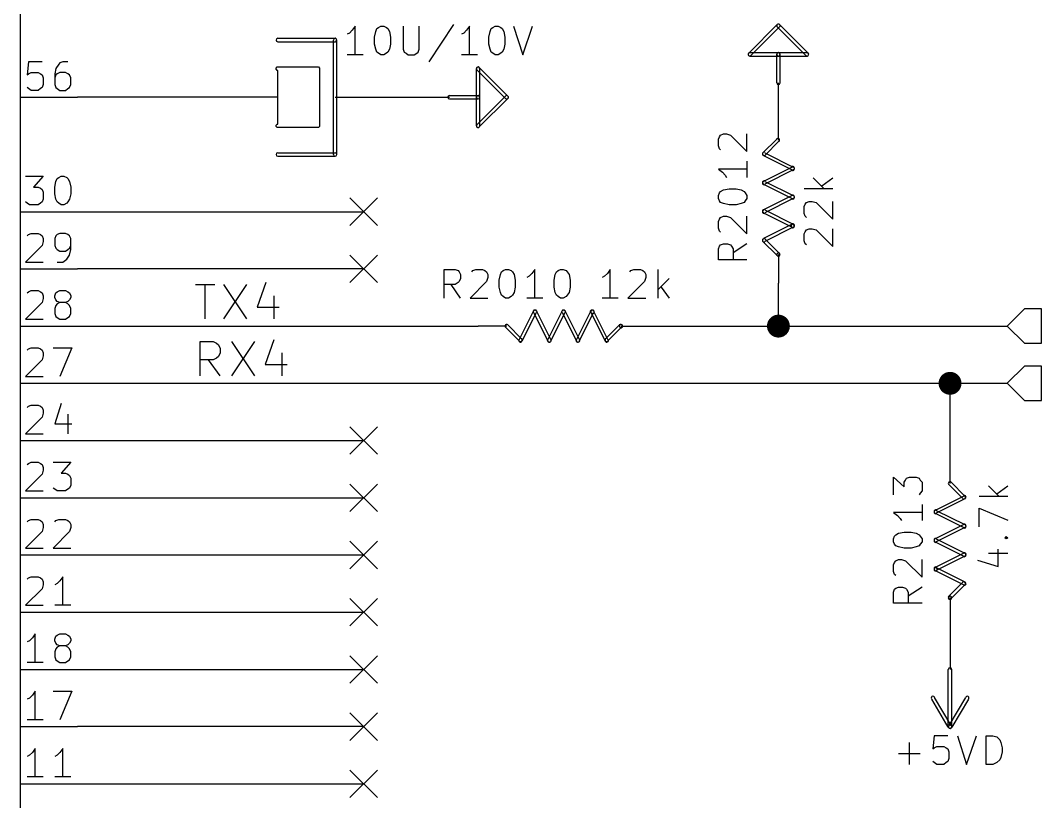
# Model space of a CAD drawing. Extents: x 10 to 287, y -200 to -10.
# Drawn here: x 148.59 to 193.93, y -76.99 to -42.31 of the extents above; entities that cross this region are included whole.
import ezdxf

# ---------------------------------------------------------------- set-up
doc = ezdxf.new("R2010")
doc.units = 0
doc.header["$MEASUREMENT"] = 0
doc.layers.add('BLACK', color=7, linetype='CONTINUOUS')

msp = doc.modelspace()

# ---------------------------------------------------------------- linework, layer by layer
at = {"layer": 'Black'}
for p, q in [((159.487, -53.9496), (159.106, -55.0418)), ((156.362, -54.0258), (157.226, -54.0258)), ((156.794, -55.5498), (156.794, -54.0258)), ((157.607, -54.0258), (158.623, -55.5498)), ((158.623, -54.0258), (157.607, -55.5498)), ((159.842, -54.5338), (159.842, -55.5498)), ((159.106, -55.0418), (160.071, -55.0418)), ((156.566, -58.0898), (156.566, -56.5658)), ((156.566, -56.5658), (157.15, -56.5658)), ((157.15, -56.5658), (157.302, -56.642)), ((157.302, -56.642), (157.378, -56.7182)), ((157.963, -56.5658), (158.979, -58.0898)), ((158.979, -56.5658), (157.963, -58.0898)), ((159.842, -56.4896), (159.461, -57.5818)), ((157.378, -56.7182), (157.455, -56.8706)), ((157.455, -57.0738), (157.378, -57.2262)), ((157.455, -56.8706), (157.455, -57.0738)), ((160.198, -57.0738), (160.198, -58.0898)), ((157.15, -57.3786), (156.566, -57.3786)), ((157.455, -58.0898), (156.947, -57.3786)), ((157.302, -57.3024), (157.15, -57.3786)), ((157.378, -57.2262), (157.302, -57.3024)), ((159.461, -57.5818), (160.426, -57.5818))]:
    msp.add_line(p, q, dxfattribs=at)
at = {"layer": 'Blue 2'}
for p, q in [((163.22, -50.1904), (164.44, -51.4096)), ((164.44, -50.1904), (163.22, -51.4096)), ((163.22, -52.7304), (164.44, -53.9496)), ((164.44, -52.7304), (163.22, -53.9496)), ((163.22, -60.3504), (164.44, -61.5696)), ((164.44, -60.3504), (163.22, -61.5696)), ((163.22, -62.8904), (164.44, -64.1096)), ((164.44, -62.8904), (163.22, -64.1096)), ((163.22, -65.4304), (164.44, -66.6496)), ((164.44, -65.4304), (163.22, -66.6496)), ((163.22, -67.9704), (164.44, -69.1896)), ((164.44, -67.9704), (163.22, -69.1896)), ((163.22, -70.5104), (164.44, -71.7296)), ((164.44, -70.5104), (163.22, -71.7296)), ((163.22, -73.0504), (164.44, -74.2696)), ((164.44, -73.0504), (163.22, -74.2696)), ((163.22, -75.5904), (164.44, -76.8096)), ((164.44, -75.5904), (163.22, -76.8096))]:
    msp.add_line(p, q, dxfattribs=at)
at = {"layer": 'Brown 2'}
for p, q in [((193.167, -55.118), (192.405, -55.88)), ((193.929, -55.118), (193.167, -55.118)), ((193.929, -56.642), (193.929, -55.118)), ((192.405, -55.88), (193.167, -56.642)), ((193.167, -56.642), (193.929, -56.642)), ((193.167, -57.658), (192.405, -58.42)), ((193.929, -57.658), (193.167, -57.658)), ((193.929, -59.182), (193.929, -57.658)), ((192.405, -58.42), (193.167, -59.182)), ((193.167, -59.182), (193.929, -59.182))]:
    msp.add_line(p, q, dxfattribs=at)
at = {"layer": 'Cyan 2'}
for p, q in [((163.449, -42.5704), (163.322, -42.7482)), ((163.449, -43.8404), (163.449, -42.5704)), ((164.49, -42.6212), (164.592, -42.5704)), ((164.592, -42.5704), (164.719, -42.5704)), ((164.719, -42.5704), (164.846, -42.6212)), ((165.583, -42.5704), (165.583, -43.5864)), ((166.294, -43.5864), (166.294, -42.5704)), ((167.818, -42.4942), (166.726, -44.1452)), ((168.529, -42.5704), (168.402, -42.7482)), ((168.529, -43.8404), (168.529, -42.5704)), ((169.57, -42.6212), (169.672, -42.5704)), ((169.672, -42.5704), (169.799, -42.5704)), ((169.799, -42.5704), (169.926, -42.6212)), ((170.485, -42.5704), (170.891, -43.8404)), ((170.891, -43.8404), (171.323, -42.5704)), ((163.195, -42.8752), (163.093, -42.926)), ((163.322, -42.7482), (163.195, -42.8752)), ((164.313, -43.053), (164.363, -42.799)), ((164.313, -43.3578), (164.313, -43.053)), ((164.363, -42.799), (164.414, -42.672)), ((164.414, -42.672), (164.49, -42.6212)), ((164.846, -42.6212), (164.897, -42.672)), ((164.897, -42.672), (164.973, -42.799)), ((164.973, -42.799), (165.024, -43.053)), ((165.024, -43.053), (165.024, -43.3578)), ((168.275, -42.8752), (168.173, -42.926)), ((168.402, -42.7482), (168.275, -42.8752)), ((169.393, -43.053), (169.443, -42.799)), ((169.393, -43.3578), (169.393, -43.053)), ((169.443, -42.799), (169.494, -42.672)), ((169.494, -42.672), (169.57, -42.6212)), ((169.926, -42.6212), (169.977, -42.672)), ((169.977, -42.672), (170.053, -42.799)), ((170.053, -42.799), (170.104, -43.053)), ((170.104, -43.053), (170.104, -43.3578)), ((164.363, -43.5864), (164.313, -43.3578)), ((165.024, -43.3578), (164.973, -43.5864)), ((169.443, -43.5864), (169.393, -43.3578)), ((170.104, -43.3578), (170.053, -43.5864)), ((163.805, -43.8404), (163.093, -43.8404)), ((164.414, -43.7134), (164.363, -43.5864)), ((164.49, -43.7642), (164.414, -43.7134)), ((164.592, -43.8404), (164.49, -43.7642)), ((164.719, -43.8404), (164.592, -43.8404)), ((164.846, -43.7642), (164.719, -43.8404)), ((164.897, -43.7134), (164.846, -43.7642)), ((164.973, -43.5864), (164.897, -43.7134)), ((165.583, -43.5864), (165.633, -43.7134)), ((165.633, -43.7134), (165.71, -43.7642)), ((165.71, -43.7642), (165.811, -43.8404)), ((165.811, -43.8404), (166.065, -43.8404)), ((166.065, -43.8404), (166.192, -43.7642)), ((166.192, -43.7642), (166.243, -43.7134)), ((166.243, -43.7134), (166.294, -43.5864)), ((168.885, -43.8404), (168.173, -43.8404)), ((169.494, -43.7134), (169.443, -43.5864)), ((169.57, -43.7642), (169.494, -43.7134)), ((169.672, -43.8404), (169.57, -43.7642)), ((169.799, -43.8404), (169.672, -43.8404)), ((169.926, -43.7642), (169.799, -43.8404)), ((169.977, -43.7134), (169.926, -43.7642)), ((170.053, -43.5864), (169.977, -43.7134)), ((179.578, -47.5742), (179.629, -47.4726)), ((179.578, -47.879), (179.578, -47.5742)), ((179.629, -47.4726), (179.68, -47.3964)), ((179.68, -47.3964), (179.807, -47.3456)), ((179.807, -47.3456), (179.934, -47.3456)), ((179.934, -47.3456), (180.111, -47.3964)), ((180.111, -47.3964), (180.848, -48.133)), ((180.848, -48.133), (180.848, -47.3456)), ((179.629, -48.006), (179.578, -47.879)), ((179.68, -48.0568), (179.629, -48.006)), ((180.848, -48.9204), (179.578, -48.9204)), ((179.578, -48.9204), (179.756, -49.0474)), ((180.848, -48.5648), (180.848, -49.276)), ((179.756, -49.0474), (179.883, -49.1744)), ((179.883, -49.1744), (179.934, -49.276)), ((183.794, -49.3014), (184.277, -49.784)), ((184.175, -49.657), (184.658, -49.3014)), ((179.68, -49.911), (179.807, -49.8348)), ((179.807, -49.8348), (180.061, -49.784)), ((180.061, -49.784), (180.365, -49.784)), ((180.365, -49.784), (180.594, -49.8348)), ((180.594, -49.8348), (180.721, -49.911)), ((184.658, -49.784), (183.388, -49.784)), ((179.578, -50.0888), (179.629, -49.9618)), ((179.578, -50.2158), (179.578, -50.0888)), ((179.629, -50.3174), (179.578, -50.2158)), ((179.629, -49.9618), (179.68, -49.911)), ((179.68, -50.3936), (179.629, -50.3174)), ((180.721, -49.911), (180.772, -49.9618)), ((180.772, -50.3174), (180.721, -50.3936)), ((180.772, -49.9618), (180.848, -50.0888)), ((180.848, -50.2158), (180.772, -50.3174)), ((180.848, -50.0888), (180.848, -50.2158)), ((179.807, -50.4444), (179.68, -50.3936)), ((180.061, -50.4952), (179.807, -50.4444)), ((180.365, -50.4952), (180.061, -50.4952)), ((180.594, -50.4444), (180.365, -50.4952)), ((180.721, -50.3936), (180.594, -50.4444)), ((183.388, -50.5714), (183.439, -50.4698)), ((183.388, -50.8762), (183.388, -50.5714)), ((183.439, -50.4698), (183.49, -50.3936)), ((183.49, -50.3936), (183.617, -50.3428)), ((183.617, -50.3428), (183.744, -50.3428)), ((183.744, -50.3428), (183.921, -50.3936)), ((183.921, -50.3936), (184.658, -51.1302)), ((184.658, -51.1302), (184.658, -50.3428)), ((179.578, -51.2318), (179.629, -51.1302)), ((179.578, -51.5366), (179.578, -51.2318)), ((179.629, -51.1302), (179.68, -51.054)), ((179.68, -51.054), (179.807, -51.0032)), ((179.807, -51.0032), (179.934, -51.0032)), ((179.934, -51.0032), (180.111, -51.054)), ((180.111, -51.054), (180.848, -51.7906)), ((180.848, -51.7906), (180.848, -51.0032)), ((183.439, -51.0032), (183.388, -50.8762)), ((183.49, -51.054), (183.439, -51.0032)), ((179.629, -51.6636), (179.578, -51.5366)), ((179.68, -51.7144), (179.629, -51.6636)), ((183.439, -51.689), (183.49, -51.6128)), ((183.49, -51.6128), (183.617, -51.562)), ((183.617, -51.562), (183.744, -51.562)), ((183.744, -51.562), (183.921, -51.6128)), ((183.921, -51.6128), (184.658, -52.3494)), ((184.658, -52.3494), (184.658, -51.562)), ((183.388, -51.7906), (183.439, -51.689)), ((183.388, -52.0954), (183.388, -51.7906)), ((183.439, -52.2224), (183.388, -52.0954)), ((179.578, -52.451), (179.629, -52.324)), ((179.578, -52.9336), (179.578, -52.451)), ((179.629, -52.324), (179.68, -52.2732)), ((179.68, -52.2732), (179.807, -52.2224)), ((179.807, -52.2224), (179.984, -52.2224)), ((179.984, -52.2224), (180.111, -52.2732)), ((180.111, -52.2732), (180.162, -52.324)), ((180.162, -52.324), (180.238, -52.451)), ((180.848, -52.2224), (180.238, -52.6288)), ((180.238, -52.451), (180.238, -52.9336)), ((183.49, -52.2732), (183.439, -52.2224)), ((180.848, -52.9336), (179.578, -52.9336)), ((167.411, -54.6354), (167.411, -53.3654)), ((167.411, -53.3654), (167.894, -53.3654)), ((167.894, -53.3654), (168.021, -53.4162)), ((168.021, -53.4162), (168.072, -53.467)), ((168.072, -53.467), (168.123, -53.594)), ((168.631, -53.467), (168.681, -53.4162)), ((168.681, -53.4162), (168.808, -53.3654)), ((168.808, -53.3654), (169.113, -53.3654)), ((169.113, -53.3654), (169.215, -53.4162)), ((169.215, -53.4162), (169.291, -53.467)), ((169.291, -53.467), (169.342, -53.594)), ((169.901, -53.594), (169.951, -53.467)), ((169.951, -53.467), (170.028, -53.4162)), ((170.028, -53.4162), (170.129, -53.3654)), ((170.129, -53.3654), (170.256, -53.3654)), ((170.256, -53.3654), (170.383, -53.4162)), ((170.383, -53.4162), (170.434, -53.467)), ((170.434, -53.467), (170.51, -53.594)), ((171.425, -53.3654), (171.298, -53.5432)), ((171.425, -54.6354), (171.425, -53.3654)), ((172.339, -53.594), (172.39, -53.467)), ((172.39, -53.467), (172.466, -53.4162)), ((172.466, -53.4162), (172.568, -53.3654)), ((172.568, -53.3654), (172.695, -53.3654)), ((172.695, -53.3654), (172.822, -53.4162)), ((172.822, -53.4162), (172.872, -53.467)), ((172.872, -53.467), (172.949, -53.594)), ((174.777, -53.3654), (174.65, -53.5432)), ((174.777, -54.6354), (174.777, -53.3654)), ((175.641, -53.467), (175.692, -53.4162)), ((175.692, -53.4162), (175.819, -53.3654)), ((175.819, -53.3654), (176.124, -53.3654)), ((176.124, -53.3654), (176.225, -53.4162)), ((176.225, -53.4162), (176.301, -53.467)), ((176.301, -53.467), (176.352, -53.594)), ((176.911, -54.6354), (176.911, -53.3654)), ((168.021, -53.9496), (167.894, -54.0258)), ((168.072, -53.8988), (168.021, -53.9496)), ((168.123, -53.7718), (168.072, -53.8988)), ((168.123, -53.594), (168.123, -53.7718)), ((169.291, -53.8988), (168.554, -54.6354)), ((169.342, -53.721), (169.291, -53.8988)), ((169.342, -53.594), (169.342, -53.721)), ((169.85, -53.848), (169.901, -53.594)), ((169.85, -54.1528), (169.85, -53.848)), ((170.51, -53.594), (170.561, -53.848)), ((170.561, -53.848), (170.561, -54.1528)), ((171.171, -53.6702), (171.069, -53.721)), ((171.298, -53.5432), (171.171, -53.6702)), ((172.288, -53.848), (172.339, -53.594)), ((172.288, -54.1528), (172.288, -53.848)), ((172.949, -53.594), (172.999, -53.848)), ((172.999, -53.848), (172.999, -54.1528)), ((174.523, -53.6702), (174.422, -53.721)), ((174.65, -53.5432), (174.523, -53.6702)), ((176.301, -53.8988), (175.565, -54.6354)), ((176.352, -53.721), (176.301, -53.8988)), ((176.352, -53.594), (176.352, -53.721)), ((177.394, -53.7718), (176.911, -54.2544)), ((167.894, -54.0258), (167.411, -54.0258)), ((168.123, -54.6354), (167.716, -54.0258)), ((169.901, -54.3814), (169.85, -54.1528)), ((169.951, -54.5084), (169.901, -54.3814)), ((170.51, -54.3814), (170.434, -54.5084)), ((170.561, -54.1528), (170.51, -54.3814)), ((172.339, -54.3814), (172.288, -54.1528)), ((172.39, -54.5084), (172.339, -54.3814)), ((172.949, -54.3814), (172.872, -54.5084)), ((172.999, -54.1528), (172.949, -54.3814)), ((177.038, -54.1528), (177.394, -54.6354)), ((168.554, -54.6354), (169.342, -54.6354)), ((170.028, -54.5592), (169.951, -54.5084)), ((170.129, -54.6354), (170.028, -54.5592)), ((170.256, -54.6354), (170.129, -54.6354)), ((170.383, -54.5592), (170.256, -54.6354)), ((170.434, -54.5084), (170.383, -54.5592)), ((171.78, -54.6354), (171.069, -54.6354)), ((172.466, -54.5592), (172.39, -54.5084)), ((172.568, -54.6354), (172.466, -54.5592)), ((172.695, -54.6354), (172.568, -54.6354)), ((172.822, -54.5592), (172.695, -54.6354)), ((172.872, -54.5084), (172.822, -54.5592)), ((175.133, -54.6354), (174.422, -54.6354)), ((175.565, -54.6354), (176.352, -54.6354)), ((187.35, -63.373), (187.35, -62.5856)), ((187.35, -62.5856), (187.833, -63.0174)), ((187.833, -62.8142), (187.884, -62.7126)), ((187.833, -63.0174), (187.833, -62.8142)), ((187.884, -62.7126), (187.935, -62.6364)), ((187.935, -62.6364), (188.062, -62.5856)), ((188.062, -62.5856), (188.366, -62.5856)), ((188.366, -62.5856), (188.493, -62.6364)), ((188.493, -62.6364), (188.544, -62.7126)), ((188.544, -62.7126), (188.62, -62.8142)), ((188.62, -62.8142), (188.62, -63.1952)), ((191.567, -62.9666), (192.049, -63.4492)), ((191.948, -63.3222), (192.43, -62.9666)), ((188.544, -63.2968), (188.493, -63.373)), ((188.62, -63.1952), (188.544, -63.2968)), ((192.43, -63.4492), (191.16, -63.4492)), ((188.62, -63.8048), (188.62, -64.516)), ((188.62, -64.1604), (187.35, -64.1604)), ((187.35, -64.1604), (187.528, -64.2874)), ((187.528, -64.2874), (187.655, -64.4144)), ((191.16, -64.7954), (191.16, -63.9572)), ((191.16, -63.9572), (192.43, -64.4906)), ((187.655, -64.4144), (187.706, -64.516)), ((187.35, -65.3288), (187.401, -65.2018)), ((187.401, -65.2018), (187.452, -65.151)), ((187.452, -65.151), (187.579, -65.0748)), ((187.579, -65.0748), (187.833, -65.024)), ((187.833, -65.024), (188.138, -65.024)), ((188.138, -65.024), (188.366, -65.0748)), ((188.366, -65.0748), (188.493, -65.151)), ((188.493, -65.151), (188.544, -65.2018)), ((188.544, -65.2018), (188.62, -65.3288)), ((192.303, -65.278), (192.354, -65.2272)), ((192.354, -65.3288), (192.303, -65.278)), ((192.303, -65.278), (192.43, -65.278)), ((192.354, -65.2272), (192.43, -65.278)), ((192.43, -65.278), (192.354, -65.3288)), ((187.35, -65.4558), (187.35, -65.3288)), ((187.401, -65.5574), (187.35, -65.4558)), ((187.452, -65.6336), (187.401, -65.5574)), ((187.579, -65.6844), (187.452, -65.6336)), ((187.833, -65.7352), (187.579, -65.6844)), ((188.138, -65.7352), (187.833, -65.7352)), ((188.366, -65.6844), (188.138, -65.7352)), ((188.493, -65.6336), (188.366, -65.6844)), ((188.544, -65.5574), (188.493, -65.6336)), ((188.62, -65.4558), (188.544, -65.5574)), ((188.62, -65.3288), (188.62, -65.4558)), ((191.567, -65.9638), (192.43, -65.9638)), ((191.999, -66.548), (191.999, -65.786)), ((187.35, -66.4718), (187.401, -66.3702)), ((187.35, -66.7766), (187.35, -66.4718)), ((187.401, -66.3702), (187.452, -66.294)), ((187.452, -66.294), (187.579, -66.2432)), ((187.579, -66.2432), (187.706, -66.2432)), ((187.706, -66.2432), (187.884, -66.294)), ((187.884, -66.294), (188.62, -67.0306)), ((188.62, -67.0306), (188.62, -66.2432)), ((191.084, -66.2686), (191.999, -66.548)), ((187.401, -66.9036), (187.35, -66.7766)), ((187.452, -66.9544), (187.401, -66.9036)), ((187.401, -67.564), (187.452, -67.5132)), ((187.452, -67.5132), (187.579, -67.4624)), ((187.579, -67.4624), (187.757, -67.4624)), ((187.757, -67.4624), (187.884, -67.5132)), ((187.884, -67.5132), (187.935, -67.564)), ((188.62, -67.4624), (188.011, -67.8688)), ((187.35, -67.691), (187.401, -67.564)), ((187.35, -68.1736), (187.35, -67.691)), ((187.935, -67.564), (188.011, -67.691)), ((188.011, -67.691), (188.011, -68.1736)), ((188.62, -68.1736), (187.35, -68.1736)), ((189.154, -74.0664), (189.103, -74.6506)), ((189.763, -74.0664), (189.154, -74.0664)), ((190.195, -74.0664), (190.602, -75.3364)), ((190.602, -75.3364), (191.033, -74.0664)), ((191.465, -75.3364), (191.465, -74.0664)), ((191.465, -74.0664), (191.77, -74.0664)), ((191.77, -74.0664), (191.948, -74.1172)), ((191.948, -74.1172), (192.075, -74.2442)), ((192.075, -74.2442), (192.126, -74.3712)), ((188.062, -75.3364), (188.062, -74.3712)), ((189.103, -74.6506), (189.154, -74.5998)), ((189.154, -74.5998), (189.281, -74.549)), ((189.281, -74.549), (189.586, -74.549)), ((189.586, -74.549), (189.687, -74.5998)), ((189.687, -74.5998), (189.763, -74.6506)), ((189.763, -74.6506), (189.814, -74.7776)), ((189.814, -74.7776), (189.814, -75.0824)), ((192.126, -74.3712), (192.176, -74.5998)), ((192.176, -74.7776), (192.126, -75.0316)), ((192.176, -74.5998), (192.176, -74.7776)), ((187.579, -74.8538), (188.544, -74.8538)), ((189.154, -75.2602), (189.103, -75.2094)), ((189.281, -75.3364), (189.154, -75.2602)), ((189.687, -75.2602), (189.586, -75.3364)), ((189.763, -75.2094), (189.687, -75.2602)), ((189.814, -75.0824), (189.763, -75.2094)), ((191.948, -75.2602), (191.77, -75.3364)), ((192.075, -75.1332), (191.948, -75.2602)), ((192.126, -75.0316), (192.075, -75.1332)), ((189.586, -75.3364), (189.281, -75.3364)), ((191.77, -75.3364), (191.465, -75.3364))]:
    msp.add_line(p, q, dxfattribs=at)
at = {"layer": 'Green 2'}
for p, q in [((182.245, -46.355), (182.245, -45.085)), ((158.75, -45.72), (151.13, -45.72)), ((163.83, -45.72), (167.64, -45.72)), ((151.13, -50.8), (163.83, -50.8)), ((163.83, -53.34), (151.13, -53.34)), ((182.245, -55.88), (182.245, -53.975)), ((151.13, -55.88), (168.91, -55.88)), ((176.53, -55.88), (192.405, -55.88)), ((151.13, -58.42), (192.405, -58.42)), ((189.865, -61.595), (189.865, -58.42)), ((151.13, -60.96), (163.83, -60.96)), ((151.13, -63.5), (163.83, -63.5)), ((151.13, -66.04), (163.83, -66.04)), ((151.13, -68.58), (163.83, -68.58)), ((189.865, -69.215), (189.865, -71.12)), ((151.13, -71.12), (163.83, -71.12)), ((163.83, -73.66), (151.13, -73.66)), ((151.13, -76.2), (163.83, -76.2))]:
    msp.add_line(p, q, dxfattribs=at)
at = {"layer": 'Green 2', "const_width": 0.508}
for points in [[(181.991, -55.88, 1), (182.499, -55.88, 1)], [(189.611, -58.42, 1), (190.119, -58.42, 1)]]:
    msp.add_lwpolyline(points, format="xyb", close=True, dxfattribs=at)
at = {"layer": 'Red 2'}
for p, q in [((148.59, -139.7), (148.59, -40.64)), ((180.924, -43.7642), (182.194, -42.4942)), ((181.026, -43.8658), (182.296, -42.5958)), ((182.194, -42.5958), (183.464, -43.8658)), ((182.296, -42.4942), (183.566, -43.7642)), ((160.02, -43.1038), (162.56, -43.1038)), ((160.02, -43.2562), (162.56, -43.2562)), ((162.484, -48.26), (162.484, -43.18)), ((162.636, -48.26), (162.636, -43.18)), ((180.975, -43.7388), (182.245, -43.7388)), ((180.975, -43.8912), (182.245, -43.8912)), ((182.169, -45.085), (182.169, -43.815)), ((182.245, -43.7388), (183.515, -43.7388)), ((182.245, -43.8912), (183.515, -43.8912)), ((182.321, -45.085), (182.321, -43.815)), ((148.946, -44.1452), (148.895, -44.7294)), ((149.555, -44.1452), (148.946, -44.1452)), ((150.292, -44.2468), (150.165, -44.45)), ((150.343, -44.196), (150.292, -44.2468)), ((150.47, -44.1452), (150.343, -44.196)), ((150.698, -44.1452), (150.47, -44.1452)), ((159.944, -44.4246), (159.995, -44.3738)), ((159.944, -44.4754), (159.944, -44.4246)), ((159.995, -44.3738), (161.823, -44.3738)), ((161.823, -44.3738), (161.874, -44.4246)), ((161.874, -44.4246), (161.874, -47.0154)), ((168.961, -44.3992), (170.231, -45.6692)), ((148.895, -44.7294), (148.946, -44.6786)), ((148.946, -44.6786), (149.073, -44.6278)), ((149.073, -44.6278), (149.377, -44.6278)), ((149.377, -44.6278), (149.479, -44.6786)), ((149.479, -44.6786), (149.555, -44.7294)), ((149.555, -44.7294), (149.606, -44.8564)), ((149.606, -44.8564), (149.606, -45.1612)), ((150.165, -44.45), (150.114, -44.6786)), ((150.114, -44.6786), (150.114, -45.1612)), ((150.165, -44.7294), (150.114, -44.8564)), ((150.216, -44.6786), (150.165, -44.7294)), ((150.343, -44.6278), (150.216, -44.6786)), ((150.597, -44.6278), (150.343, -44.6278)), ((150.698, -44.6786), (150.597, -44.6278)), ((150.774, -44.7294), (150.698, -44.6786)), ((150.825, -44.8564), (150.774, -44.7294)), ((150.825, -45.1612), (150.825, -44.8564)), ((159.995, -44.5262), (159.944, -44.4754)), ((160.02, -44.5262), (159.995, -44.5262)), ((160.02, -46.9138), (160.02, -44.5262)), ((168.834, -45.72), (168.834, -44.45)), ((168.859, -44.5008), (170.129, -45.7708)), ((168.986, -45.72), (168.986, -44.45)), ((148.946, -45.339), (148.895, -45.2882)), ((149.073, -45.4152), (148.946, -45.339)), ((149.479, -45.339), (149.377, -45.4152)), ((149.555, -45.2882), (149.479, -45.339)), ((149.606, -45.1612), (149.555, -45.2882)), ((150.114, -45.1612), (150.165, -45.2882)), ((150.165, -45.2882), (150.216, -45.339)), ((150.216, -45.339), (150.343, -45.4152)), ((150.597, -45.4152), (150.698, -45.339)), ((150.698, -45.339), (150.774, -45.2882)), ((150.774, -45.2882), (150.825, -45.1612)), ((148.59, -45.72), (151.13, -45.72)), ((149.377, -45.4152), (149.073, -45.4152)), ((150.343, -45.4152), (150.597, -45.4152)), ((160.02, -45.72), (158.75, -45.72)), ((162.56, -45.72), (163.83, -45.72)), ((167.64, -45.6438), (168.91, -45.6438)), ((168.834, -46.99), (168.834, -45.72)), ((170.129, -45.6692), (168.859, -46.9392)), ((170.231, -45.7708), (168.961, -47.0408)), ((168.986, -46.99), (168.986, -45.72)), ((167.64, -45.7962), (168.91, -45.7962)), ((182.245, -47.625), (182.245, -46.355)), ((159.944, -46.9646), (159.995, -46.9138)), ((159.944, -47.0154), (159.944, -46.9646)), ((159.995, -47.0662), (159.944, -47.0154)), ((159.995, -46.9138), (160.02, -46.9138)), ((161.823, -47.0662), (159.995, -47.0662)), ((161.874, -47.0154), (161.823, -47.0662)), ((182.169, -47.5742), (181.559, -48.1838)), ((182.27, -47.6758), (181.661, -48.2854)), ((160.02, -48.1838), (162.56, -48.1838)), ((160.02, -48.3362), (162.56, -48.3362)), ((181.585, -48.3108), (182.855, -48.9458)), ((181.635, -48.1838), (182.905, -48.8188)), ((182.855, -48.8188), (181.585, -49.4538)), ((182.905, -48.9458), (181.635, -49.5808)), ((148.819, -49.2252), (149.606, -49.2252)), ((149.606, -49.2252), (149.174, -49.7078)), ((150.165, -49.4538), (150.216, -49.3268)), ((150.216, -49.3268), (150.292, -49.276)), ((150.292, -49.276), (150.393, -49.2252)), ((150.393, -49.2252), (150.52, -49.2252)), ((150.52, -49.2252), (150.647, -49.276)), ((150.647, -49.276), (150.698, -49.3268)), ((150.698, -49.3268), (150.774, -49.4538)), ((149.174, -49.7078), (149.377, -49.7078)), ((149.377, -49.7078), (149.479, -49.7586)), ((149.479, -49.7586), (149.555, -49.8094)), ((149.555, -49.8094), (149.606, -49.9364)), ((150.114, -49.7078), (150.165, -49.4538)), ((150.114, -50.0126), (150.114, -49.7078)), ((150.774, -49.4538), (150.825, -49.7078)), ((150.825, -49.7078), (150.825, -50.0126)), ((181.585, -49.5808), (182.855, -50.2158)), ((181.635, -49.4538), (182.905, -50.0888)), ((149.606, -50.2412), (149.555, -50.3682)), ((149.606, -49.9364), (149.606, -50.2412)), ((150.165, -50.2412), (150.114, -50.0126)), ((150.216, -50.3682), (150.165, -50.2412)), ((150.774, -50.2412), (150.698, -50.3682)), ((150.825, -50.0126), (150.774, -50.2412)), ((182.855, -50.0888), (181.585, -50.7238)), ((182.905, -50.2158), (181.635, -50.8508)), ((148.895, -50.419), (148.819, -50.3682)), ((148.996, -50.4952), (148.895, -50.419)), ((149.377, -50.4952), (148.996, -50.4952)), ((149.479, -50.419), (149.377, -50.4952)), ((149.555, -50.3682), (149.479, -50.419)), ((150.292, -50.419), (150.216, -50.3682)), ((150.393, -50.4952), (150.292, -50.419)), ((150.52, -50.4952), (150.393, -50.4952)), ((150.647, -50.419), (150.52, -50.4952)), ((150.698, -50.3682), (150.647, -50.419)), ((181.635, -50.7238), (182.905, -51.3588)), ((148.59, -50.8), (151.13, -50.8)), ((181.585, -50.8508), (182.855, -51.4858)), ((182.855, -51.3588), (181.585, -51.9938)), ((182.905, -51.4858), (181.635, -52.1208)), ((148.895, -51.8668), (148.946, -51.816)), ((148.946, -51.816), (149.073, -51.7652)), ((149.073, -51.7652), (149.377, -51.7652)), ((149.377, -51.7652), (149.479, -51.816)), ((149.479, -51.816), (149.555, -51.8668)), ((149.555, -51.8668), (149.606, -51.9938)), ((149.606, -52.1208), (149.555, -52.2986)), ((149.606, -51.9938), (149.606, -52.1208)), ((150.165, -51.8668), (150.114, -51.9938)), ((150.114, -51.9938), (150.114, -52.2986)), ((150.216, -51.816), (150.165, -51.8668)), ((150.343, -51.7652), (150.216, -51.816)), ((150.597, -51.7652), (150.343, -51.7652)), ((150.698, -51.816), (150.597, -51.7652)), ((150.774, -51.8668), (150.698, -51.816)), ((150.825, -51.9938), (150.774, -51.8668)), ((150.825, -52.4764), (150.825, -51.9938)), ((181.559, -52.1208), (182.169, -52.7304)), ((181.661, -52.0192), (182.27, -52.6288)), ((149.555, -52.2986), (148.819, -53.0352)), ((150.114, -52.2986), (150.165, -52.4256)), ((150.165, -52.4256), (150.216, -52.4764)), ((150.216, -52.4764), (150.343, -52.5526)), ((150.343, -52.5526), (150.597, -52.5526)), ((150.597, -52.5526), (150.698, -52.4764)), ((150.698, -52.4764), (150.774, -52.4256)), ((150.774, -52.4256), (150.825, -52.2986)), ((150.774, -52.7304), (150.825, -52.4764)), ((148.819, -53.0352), (149.606, -53.0352)), ((150.216, -53.0352), (150.47, -53.0352)), ((150.47, -53.0352), (150.597, -52.959)), ((150.597, -52.959), (150.647, -52.9082)), ((150.647, -52.9082), (150.774, -52.7304)), ((182.245, -52.705), (182.245, -53.975)), ((148.59, -53.34), (151.13, -53.34)), ((148.895, -54.4068), (148.946, -54.356)), ((148.946, -54.356), (149.073, -54.3052)), ((149.073, -54.3052), (149.377, -54.3052)), ((149.377, -54.3052), (149.479, -54.356)), ((149.479, -54.356), (149.555, -54.4068)), ((149.555, -54.4068), (149.606, -54.5338)), ((150.114, -54.5338), (150.165, -54.4068)), ((150.165, -54.4068), (150.216, -54.356)), ((150.216, -54.356), (150.343, -54.3052)), ((150.343, -54.3052), (150.597, -54.3052)), ((150.597, -54.3052), (150.698, -54.356)), ((150.698, -54.356), (150.774, -54.4068)), ((150.774, -54.4068), (150.825, -54.5338)), ((149.555, -54.8386), (148.819, -55.5752)), ((149.606, -54.6608), (149.555, -54.8386)), ((149.606, -54.5338), (149.606, -54.6608)), ((150.114, -54.61), (150.114, -54.5338)), ((150.165, -54.7116), (150.114, -54.61)), ((150.216, -54.7878), (150.165, -54.7116)), ((150.343, -54.8386), (150.216, -54.7878)), ((150.343, -54.8386), (150.216, -54.8894)), ((150.597, -54.8386), (150.343, -54.8386)), ((150.698, -54.7878), (150.597, -54.8386)), ((150.698, -54.8894), (150.597, -54.8386)), ((150.774, -54.7116), (150.698, -54.7878)), ((150.825, -54.61), (150.774, -54.7116)), ((150.825, -54.5338), (150.825, -54.61)), ((150.165, -54.9656), (150.114, -55.0926)), ((150.114, -55.0926), (150.114, -55.3212)), ((150.216, -54.8894), (150.165, -54.9656)), ((150.774, -54.9656), (150.698, -54.8894)), ((150.825, -55.0926), (150.774, -54.9656)), ((150.825, -55.3212), (150.825, -55.0926)), ((170.739, -56.4896), (171.374, -55.2196)), ((170.866, -56.5404), (171.501, -55.2704)), ((171.374, -55.2704), (172.009, -56.5404)), ((171.501, -55.2196), (172.136, -56.4896)), ((172.009, -56.4896), (172.644, -55.2196)), ((172.136, -56.5404), (172.771, -55.2704)), ((172.644, -55.2704), (173.279, -56.5404)), ((172.771, -55.2196), (173.406, -56.4896)), ((173.279, -56.4896), (173.914, -55.2196)), ((173.406, -56.5404), (174.041, -55.2704)), ((173.914, -55.2704), (174.549, -56.5404)), ((174.041, -55.2196), (174.676, -56.4896)), ((148.819, -55.5752), (149.606, -55.5752)), ((150.114, -55.3212), (150.165, -55.4482)), ((150.165, -55.4482), (150.216, -55.499)), ((150.216, -55.499), (150.343, -55.5752)), ((150.343, -55.5752), (150.597, -55.5752)), ((150.597, -55.5752), (150.698, -55.499)), ((150.698, -55.499), (150.774, -55.4482)), ((150.774, -55.4482), (150.825, -55.3212)), ((148.59, -55.88), (151.13, -55.88)), ((170.18, -55.88), (168.91, -55.88)), ((170.129, -55.9308), (170.739, -56.5404)), ((170.231, -55.8292), (170.84, -56.4388)), ((174.574, -56.4388), (175.184, -55.8292)), ((174.676, -56.5404), (175.285, -55.9308)), ((175.26, -55.88), (176.53, -55.88)), ((148.895, -56.9468), (148.946, -56.896)), ((148.946, -56.896), (149.073, -56.8452)), ((149.073, -56.8452), (149.377, -56.8452)), ((149.377, -56.8452), (149.479, -56.896)), ((149.479, -56.896), (149.555, -56.9468)), ((149.555, -56.9468), (149.606, -57.0738)), ((149.606, -57.0738), (149.606, -57.2008)), ((150.038, -56.8452), (150.876, -56.8452)), ((150.876, -56.8452), (150.343, -58.1152)), ((149.555, -57.3786), (148.819, -58.1152)), ((149.606, -57.2008), (149.555, -57.3786)), ((148.59, -58.42), (151.13, -58.42)), ((148.819, -58.1152), (149.606, -58.1152)), ((148.946, -59.436), (149.073, -59.3852)), ((149.073, -59.3852), (149.377, -59.3852)), ((149.377, -59.3852), (149.479, -59.436)), ((150.393, -59.309), (150.114, -60.2234)), ((148.895, -59.4868), (148.946, -59.436)), ((149.479, -59.436), (149.555, -59.4868)), ((149.555, -59.4868), (149.606, -59.6138)), ((149.606, -59.7408), (149.555, -59.9186)), ((149.606, -59.6138), (149.606, -59.7408)), ((150.698, -59.7916), (150.698, -60.6552)), ((149.555, -59.9186), (148.819, -60.6552)), ((150.114, -60.2234), (150.876, -60.2234)), ((148.819, -60.6552), (149.606, -60.6552)), ((148.59, -60.96), (151.13, -60.96)), ((189.865, -62.865), (189.865, -61.595)), ((148.895, -62.0268), (148.946, -61.976)), ((148.946, -61.976), (149.073, -61.9252)), ((149.073, -61.9252), (149.377, -61.9252)), ((149.377, -61.9252), (149.479, -61.976)), ((149.479, -61.976), (149.555, -62.0268)), ((149.555, -62.0268), (149.606, -62.1538)), ((150.038, -61.9252), (150.825, -61.9252)), ((150.825, -61.9252), (150.393, -62.4078)), ((149.555, -62.4586), (148.819, -63.1952)), ((149.606, -62.2808), (149.555, -62.4586)), ((149.606, -62.1538), (149.606, -62.2808)), ((150.393, -62.4078), (150.597, -62.4078)), ((150.597, -62.4078), (150.698, -62.4586)), ((150.698, -62.4586), (150.774, -62.5094)), ((150.774, -62.5094), (150.825, -62.6364)), ((150.825, -62.9412), (150.774, -63.0682)), ((150.825, -62.6364), (150.825, -62.9412)), ((189.814, -62.9158), (190.424, -63.5254)), ((189.916, -62.8142), (190.525, -63.4238)), ((148.819, -63.1952), (149.606, -63.1952)), ((150.114, -63.119), (150.038, -63.0682)), ((150.216, -63.1952), (150.114, -63.119)), ((150.597, -63.1952), (150.216, -63.1952)), ((150.698, -63.119), (150.597, -63.1952)), ((150.774, -63.0682), (150.698, -63.119)), ((190.475, -63.4238), (189.205, -64.0588)), ((148.59, -63.5), (151.13, -63.5)), ((190.525, -63.5508), (189.255, -64.1858)), ((189.205, -64.1858), (190.475, -64.8208)), ((189.255, -64.0588), (190.525, -64.6938)), ((148.895, -64.5668), (148.946, -64.516)), ((148.946, -64.516), (149.073, -64.4652)), ((149.073, -64.4652), (149.377, -64.4652)), ((149.377, -64.4652), (149.479, -64.516)), ((149.479, -64.516), (149.555, -64.5668)), ((149.555, -64.5668), (149.606, -64.6938)), ((149.606, -64.8208), (149.555, -64.9986)), ((149.606, -64.6938), (149.606, -64.8208)), ((150.114, -64.5668), (150.165, -64.516)), ((150.165, -64.516), (150.292, -64.4652)), ((150.292, -64.4652), (150.597, -64.4652)), ((150.597, -64.4652), (150.698, -64.516)), ((150.698, -64.516), (150.774, -64.5668)), ((150.774, -64.5668), (150.825, -64.6938)), ((150.825, -64.8208), (150.774, -64.9986)), ((150.825, -64.6938), (150.825, -64.8208)), ((190.475, -64.6938), (189.205, -65.3288)), ((190.525, -64.8208), (189.255, -65.4558)), ((149.555, -64.9986), (148.819, -65.7352)), ((150.774, -64.9986), (150.038, -65.7352)), ((148.819, -65.7352), (149.606, -65.7352)), ((150.038, -65.7352), (150.825, -65.7352)), ((189.205, -65.4558), (190.475, -66.0908)), ((189.255, -65.3288), (190.525, -65.9638)), ((148.59, -66.04), (151.13, -66.04)), ((190.475, -65.9638), (189.205, -66.5988)), ((190.525, -66.0908), (189.255, -66.7258)), ((189.255, -66.5988), (190.525, -67.2338)), ((148.895, -67.1068), (148.946, -67.056)), ((148.946, -67.056), (149.073, -67.0052)), ((149.073, -67.0052), (149.377, -67.0052)), ((149.377, -67.0052), (149.479, -67.056)), ((149.479, -67.056), (149.555, -67.1068)), ((150.47, -67.0052), (150.343, -67.183)), ((150.47, -68.2752), (150.47, -67.0052)), ((189.205, -66.7258), (190.475, -67.3608)), ((149.555, -67.5386), (148.819, -68.2752)), ((149.555, -67.1068), (149.606, -67.2338)), ((149.606, -67.3608), (149.555, -67.5386)), ((149.606, -67.2338), (149.606, -67.3608)), ((150.216, -67.31), (150.114, -67.3608)), ((150.343, -67.183), (150.216, -67.31)), ((190.424, -67.2592), (189.814, -67.8688)), ((190.525, -67.3608), (189.916, -67.9704)), ((189.865, -67.945), (189.865, -69.215)), ((148.819, -68.2752), (149.606, -68.2752)), ((150.825, -68.2752), (150.114, -68.2752)), ((148.59, -68.58), (151.13, -68.58)), ((149.123, -69.723), (148.996, -69.85)), ((149.25, -69.5452), (149.123, -69.723)), ((149.25, -70.8152), (149.25, -69.5452)), ((150.114, -69.7738), (150.165, -69.6468)), ((150.114, -69.85), (150.114, -69.7738)), ((150.165, -69.6468), (150.216, -69.596)), ((150.216, -69.596), (150.343, -69.5452)), ((150.343, -69.5452), (150.597, -69.5452)), ((150.597, -69.5452), (150.698, -69.596)), ((150.698, -69.596), (150.774, -69.6468)), ((150.774, -69.6468), (150.825, -69.7738)), ((150.825, -69.7738), (150.825, -69.85)), ((148.996, -69.85), (148.895, -69.9008)), ((150.165, -69.9516), (150.114, -69.85)), ((150.165, -70.2056), (150.114, -70.3326)), ((150.216, -70.0278), (150.165, -69.9516)), ((150.216, -70.1294), (150.165, -70.2056)), ((150.343, -70.0786), (150.216, -70.0278)), ((150.343, -70.0786), (150.216, -70.1294)), ((150.597, -70.0786), (150.343, -70.0786)), ((150.698, -70.0278), (150.597, -70.0786)), ((150.698, -70.1294), (150.597, -70.0786)), ((150.774, -69.9516), (150.698, -70.0278)), ((150.774, -70.2056), (150.698, -70.1294)), ((150.825, -69.85), (150.774, -69.9516)), ((150.825, -70.3326), (150.774, -70.2056)), ((150.114, -70.3326), (150.114, -70.5612)), ((150.114, -70.5612), (150.165, -70.6882)), ((150.165, -70.6882), (150.216, -70.739)), ((150.698, -70.739), (150.774, -70.6882)), ((150.774, -70.6882), (150.825, -70.5612)), ((150.825, -70.5612), (150.825, -70.3326)), ((148.59, -71.12), (151.13, -71.12)), ((149.606, -70.8152), (148.895, -70.8152)), ((150.216, -70.739), (150.343, -70.8152)), ((150.343, -70.8152), (150.597, -70.8152)), ((150.597, -70.8152), (150.698, -70.739)), ((189.789, -73.66), (189.789, -71.12)), ((189.941, -73.66), (189.941, -71.12)), ((149.25, -72.0852), (149.123, -72.263)), ((149.25, -73.3552), (149.25, -72.0852)), ((150.038, -72.0852), (150.876, -72.0852)), ((150.876, -72.0852), (150.343, -73.3552)), ((148.996, -72.39), (148.895, -72.4408)), ((149.123, -72.263), (148.996, -72.39)), ((189.789, -73.6854), (189.052, -72.4408)), ((189.916, -73.6092), (189.179, -72.3646)), ((190.551, -72.3646), (189.814, -73.6092)), ((190.678, -72.4408), (189.941, -73.6854)), ((149.606, -73.3552), (148.895, -73.3552)), ((148.59, -73.66), (151.13, -73.66)), ((149.123, -74.803), (148.996, -74.93)), ((149.25, -74.6252), (149.123, -74.803)), ((149.25, -75.8952), (149.25, -74.6252)), ((150.343, -74.803), (150.216, -74.93)), ((150.47, -74.6252), (150.343, -74.803)), ((150.47, -75.8952), (150.47, -74.6252)), ((148.996, -74.93), (148.895, -74.9808)), ((150.216, -74.93), (150.114, -74.9808)), ((149.606, -75.8952), (148.895, -75.8952)), ((150.825, -75.8952), (150.114, -75.8952)), ((148.59, -76.2), (151.13, -76.2))]:
    msp.add_line(p, q, dxfattribs=at)
for centre, start, end in [((182.245, -42.545), 45, 225), ((182.245, -42.545), 315, 495), ((160.02, -43.18), 90, 270), ((162.56, -43.18), 360, 540), ((162.56, -43.18), 270, 450), ((180.975, -43.815), 90, 270), ((180.975, -43.815), 135, 315), ((182.245, -43.815), 360, 540), ((182.245, -43.815), 90, 270), ((182.245, -43.815), 270, 450), ((183.515, -43.815), 225, 405), ((183.515, -43.815), 270, 450), ((168.91, -44.45), 360, 540), ((168.91, -44.45), 45, 225), ((182.245, -45.085), 180, 360), ((167.64, -45.72), 90, 270), ((168.91, -45.72), 360, 540), ((168.91, -45.72), 180, 360), ((168.91, -45.72), 270, 450), ((170.18, -45.72), 315, 495), ((170.18, -45.72), 225, 405), ((168.91, -46.99), 495, 675), ((168.91, -46.99), 180, 360), ((182.22, -47.625), 315, 495), ((160.02, -48.26), 90, 270), ((162.56, -48.26), 180, 360), ((162.56, -48.26), 270, 450), ((181.61, -48.2346), 63.4349, 243.435), ((181.61, -48.2346), 495, 675), ((182.88, -48.8696), 296.565, 476.565), ((182.88, -48.895), 243.435, 423.435), ((181.61, -49.5046), 63.4349, 243.435), ((181.61, -49.53), 476.565, 656.565), ((182.88, -50.1396), 296.565, 476.565), ((182.88, -50.165), 243.435, 423.435), ((181.61, -50.7746), 63.4349, 243.435), ((181.61, -50.8), 476.565, 656.565), ((182.88, -51.435), 0, 180), ((182.88, -51.435), 180, 360), ((182.88, -51.4096), 296.565, 476.565), ((182.88, -51.435), 243.435, 423.435), ((181.61, -52.07), 45, 225), ((181.61, -52.07), 476.565, 656.565), ((182.22, -52.6796), 225, 405), ((182.245, -52.705), 0, 180), ((182.245, -52.705), 180, 360), ((171.425, -55.245), 26.5651, 206.565), ((171.45, -55.245), 333.435, 513.435), ((172.695, -55.245), 26.5651, 206.565), ((172.72, -55.245), 333.435, 513.435), ((173.965, -55.245), 26.5651, 206.565), ((173.99, -55.245), 0, 180), ((173.99, -55.245), 180, 360), ((173.99, -55.245), 333.435, 513.435), ((170.18, -55.88), 45, 225), ((175.235, -55.88), 315, 495), ((175.26, -55.88), 0, 180), ((175.26, -55.88), 180, 360), ((170.79, -56.515), 153.435, 333.435), ((170.79, -56.4896), 225, 405), ((172.06, -56.515), 153.435, 333.435), ((172.085, -56.515), 206.565, 386.565), ((173.33, -56.515), 153.435, 333.435), ((173.355, -56.515), 206.565, 386.565), ((174.625, -56.4896), 135, 315), ((174.625, -56.515), 206.565, 386.565), ((189.865, -62.865), 45, 225), ((190.475, -63.4746), 225, 405), ((190.5, -63.4746), 296.565, 476.565), ((189.23, -64.1096), 63.4349, 243.435), ((189.23, -64.135), 476.565, 656.565), ((190.5, -64.7446), 296.565, 476.565), ((190.5, -64.77), 243.435, 423.435), ((189.23, -65.3796), 63.4349, 243.435), ((189.23, -65.405), 476.565, 656.565), ((190.5, -66.0146), 296.565, 476.565), ((190.5, -66.04), 243.435, 423.435), ((189.23, -66.6496), 63.4349, 243.435), ((189.23, -66.675), 0, 180), ((189.23, -66.675), 476.565, 656.565), ((189.23, -66.675), 180, 360), ((190.475, -67.31), 315, 495), ((190.5, -67.31), 243.435, 423.435), ((189.865, -67.9196), 495, 675), ((189.865, -67.945), 0, 180), ((189.865, -67.945), 180, 360), ((189.865, -71.12), 360, 540), ((189.103, -72.39), 390.964, 570.964), ((190.627, -72.39), 329.036, 509.036), ((189.865, -73.66), 509.036, 689.036), ((189.865, -73.66), 180, 360), ((189.865, -73.66), 210.964, 390.964)]:
    msp.add_arc(centre, 0.0762, start, end, dxfattribs=at)

doc.saveas('drawing.dxf')
